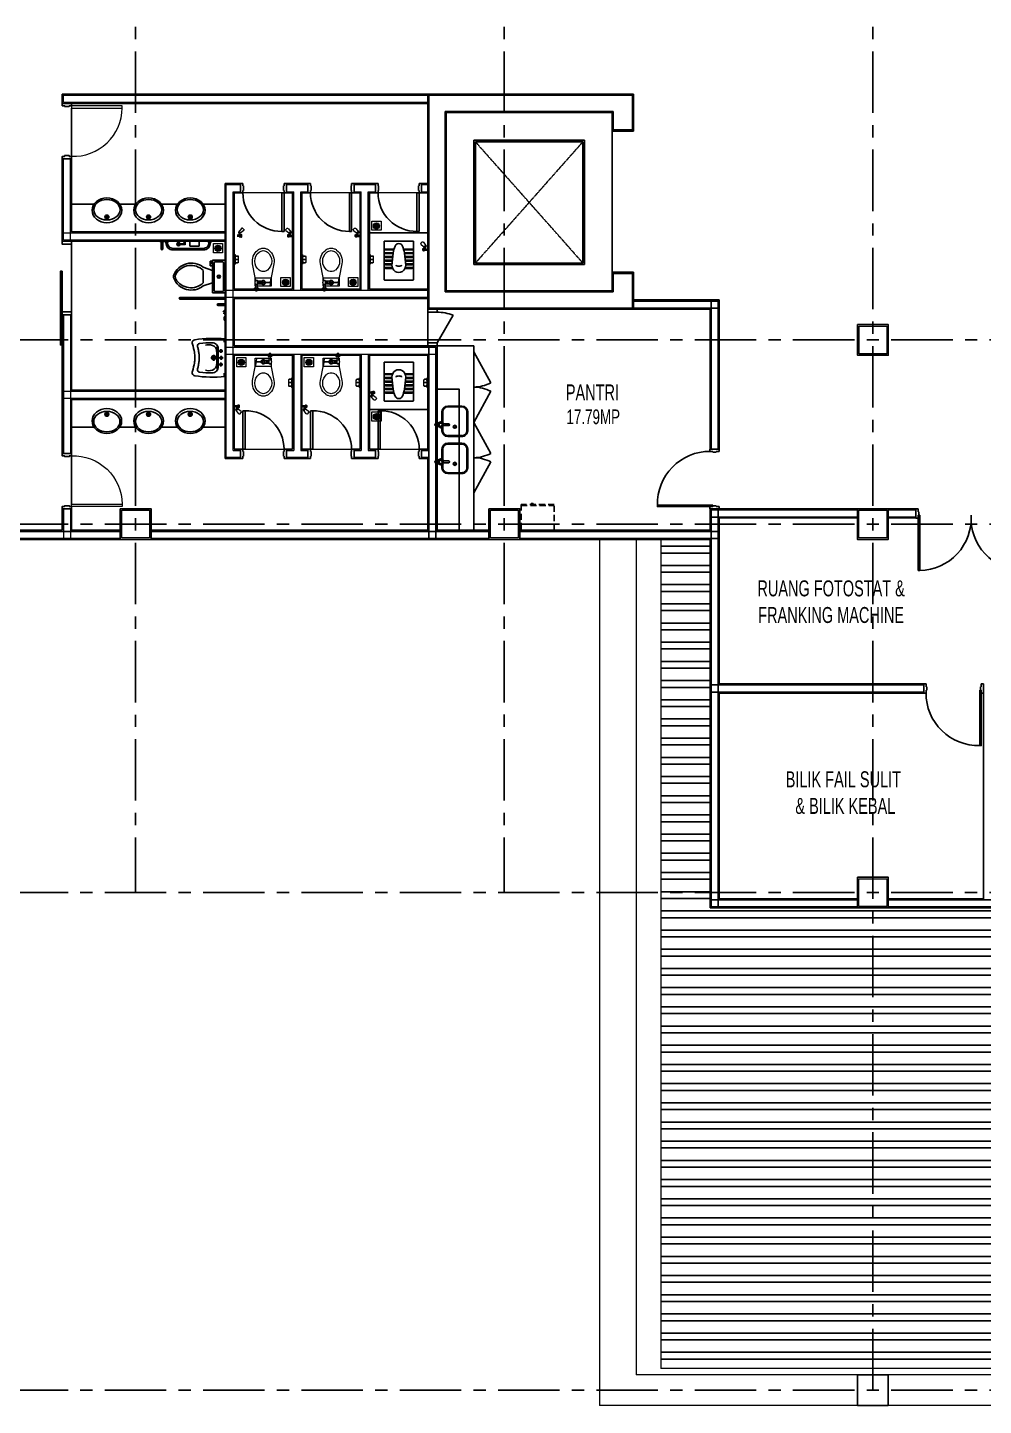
# Model space of a CAD drawing. Header units: millimetres. Extents: x 401562 to 564367, y -269451 to 12039.
# Drawn here: x 492733 to 508292, y -187115 to -164679 of the extents above; entities that cross this region are included whole.
import ezdxf

# ---------------------------------------------------------------- set-up
doc = ezdxf.new("R2010")
doc.units = ezdxf.units.MM
doc.header["$MEASUREMENT"] = 0
for name, pattern in [('CENTER', [2, 1.25, -0.25, 0.25, -0.25]), ('DASHDOT2', [0.5, 0.25, -0.125, 0, -0.125]), ('HIDDEN', [0.375, 0.25, -0.125]), ('HIDDEN2', [0.1875, 0.125, -0.0625])]:
    doc.linetypes.add(name, pattern=pattern)
for name, color, linetype in [('17-lwall', 2, 'Continuous'), ('C-door', 1, 'Continuous'), ('FITTING', 2, 'Continuous'), ('G2-text', 3, 'Continuous'), ('GRID', 9, 'Continuous'), ('Hatch-wall', 240, 'Continuous'), ('Layer4', 2, 'Continuous'), ('Lift Fitting', 9, 'Continuous'), ('LIFTWALL', 3, 'Continuous'), ('LINE', 1, 'Continuous'), ('PERABUT', 7, 'HIDDEN'), ('ROOF', 9, 'Continuous'), ('sani-fit', 7, 'Continuous'), ('SILING', 8, 'Continuous'), ('Toilet-fitting', 111, 'Continuous'), ('VPORT', 2, 'Continuous'), ('WALL', 3, 'Continuous'), ('WALLEXIST', 1, 'Continuous')]:
    doc.layers.add(name, color=color, linetype=linetype)
doc.layers.add('A-FLOR-OTLN', color=6, linetype='Continuous', lineweight=9)
doc.layers.add('SANI', color=7, linetype='Continuous', lineweight=9)
doc.layers.get('VPORT').off()
doc.styles.add('ARIAL', font='arial.ttf', dxfattribs={"width": 0.65, "height": 1.6})

# ---------------------------------------------------------------- blocks, each defined once
blk = doc.blocks.new('A$C759720D0')
at = {"layer": 'PERABUT', "color": 9, "linetype": 'Continuous'}
for p, q in [((228, 531), (472, 531)), ((228, 516), (472, 516)), ((125, 243), (125, 429)), ((140, 237), (140, 429)), ((560, 429), (560, 102)), ((575, 429), (575, 102)), ((54, 221), (15, 221)), ((17, 190), (54, 190)), ((125, 102), (125, 168)), ((140, 102), (140, 174)), ((243, 221), (189, 221)), ((189, 190), (243, 190)), ((472, 15), (228, 15)), ((472, 0), (228, 0))]:
    blk.add_line(p, q, dxfattribs=at)
at = {"layer": 'PERABUT', "color": 9, "linetype": 'Continuous', "extrusion": (0, 0, -1)}
for centre, major_axis, start_param, end_param in [((228, 429), (-93.7, 41.6), -0.412331, 1.152921), ((228, 429), (61.8, 61.8), 3.926991, 5.497787), ((472, 429), (-72.5, 72.5), 0.785398, 2.356194), ((472, 429), (-61.8, 61.8), 0.785398, 2.356194), ((40, 310), (53.5, 53.5), 1.437805, 2.227387), ((161, 310), (53.5, 53.5), 2.485002, 3.274584), ((15, 205), (10.7, 10.7), 3.926991, 5.497787), ((15, 205), (10.7, 10.7), 2.230698, 3.801495), ((-20, 205), (53.5, 53.5), 0.390607, 1.180189), ((40, 101), (-59.5, 46.7), 1.034013, 1.823595), ((100, 205), (24.7, 24.7), 2.356194490132813, 8.6393797973124), ((100, 205), (-20.6, 20.6), 3.926991, 10.210176), ((161, 101), (68.3, 32.5), 4.238087, 5.027669), ((228, 102), (-102, 7), 4.645773, 6.214994), ((228, 102), (61.8, 61.8), 2.356194, 3.926991), ((221, 205), (-53.5, 53.5), 5.102996, 5.892578), ((183, 329), (13, 108), 2.967954, 3.350417), ((183, 82), (107, 20), 4.56448, 4.946943), ((243, 205), (10.7, 10.7), -0.785398, 2.356194), ((350, 170), (19.1, 19.1), 2.356194489958796, 8.639379797138382), ((350, 170), (14.1, 14.1), 2.356194490057891, 8.639379797237478), ((472, 102), (-72.5, 72.5), 2.356194, 3.926991), ((472, 102), (-61.8, 61.8), 2.356194, 3.926991)]:
    blk.add_ellipse(centre, major_axis=major_axis, ratio=1, start_param=start_param, end_param=end_param, dxfattribs=at)
blk = doc.blocks.new('PP')
at = {"layer": 'C-door', "color": 12}
for p, q in [((245161, -8207, 168716), (245161, -8057, 168716)), ((245196, -8057, 168716), (245161, -8057, 168716)), ((245196, -8104, 168716), (245196, -8057, 168716)), ((246096, -8057, 168715), (246131, -8057, 168715)), ((246096, -8104, 168715), (246096, -8057, 168715)), ((246131, -8207, 168715), (246131, -8057, 168715)), ((245161, -8207, 168716), (245161, -8207, 168716)), ((245161, -8207, 168716), (245196, -8207, 168716)), ((245211, -8104, 168716), (245196, -8104, 168716)), ((245211, -8160, 168716), (245211, -8104, 168716)), ((246081, -8160, 168715), (246081, -8104, 168715)), ((246081, -8104, 168715), (246096, -8104, 168715)), ((246096, -8160, 168715), (246081, -8160, 168715)), ((246096, -8207, 168715), (246096, -8160, 168715)), ((246131, -8207, 168715), (246096, -8207, 168715))]:
    blk.add_line(p, q, dxfattribs=at)
at = {"layer": 'C-door', "color": 12, "elevation": 168716}
blk.add_lwpolyline([(245222, -8162), (245222, -9062), (245198, -9062), (245198, -8162)], close=True, dxfattribs=at)
at = {"layer": 'Hatch-wall', "color": 1, "ltscale": 2}
blk.add_arc((245244, -8210, 168715), 852, 268.5062, 0.2022, dxfattribs=at)
blk = doc.blocks.new('P9')
at = {"layer": 'C-door', "color": 12}
for p, q in [((532183, 332523), (533083, 332523)), ((532183, 332523), (532183, 332493)), ((533038, 332560), (533038, 332560)), ((533038, 332560), (533188, 332560)), ((533038, 332560), (533038, 332525)), ((533038, 332525), (533085, 332525)), ((533083, 332523), (533083, 332493)), ((533085, 332525), (533085, 332510)), ((533085, 332510), (533141, 332510)), ((533141, 332525), (533188, 332525)), ((533141, 332510), (533141, 332525)), ((533188, 332525), (533188, 332560)), ((532183, 332493), (533083, 332493)), ((532183, 330827), (533083, 330827)), ((532183, 330797), (532183, 330827)), ((532183, 330797), (533083, 330797)), ((533038, 330760), (533038, 330795)), ((533038, 330795), (533085, 330795)), ((533038, 330760), (533038, 330760)), ((533038, 330760), (533188, 330760)), ((533083, 330797), (533083, 330827)), ((533085, 330810), (533141, 330810)), ((533085, 330795), (533085, 330810)), ((533085, 330795), (533085, 330810)), ((533141, 330810), (533141, 330795)), ((533141, 330795), (533188, 330795)), ((533188, 330795), (533188, 330760))]:
    blk.add_line(p, q, dxfattribs=at)
at = {"layer": 'Hatch-wall', "color": 1, "ltscale": 2}
for centre, start, end in [((533034, 332510), 181.13, 273.2981), ((533034, 330810), 86.7019, 178.87)]:
    blk.add_arc(centre, 851, start, end, dxfattribs=at)
blk = doc.blocks.new('WC-P1')
at = {"layer": 'SANI', "color": 9, "linetype": 'Continuous'}
for p, q in [((-85, 130), (-306, 173)), ((-18, 130), (-85, 130)), ((-85, 130), (-75, 128)), ((-75, 130), (-75, -128)), ((-29, 122), (-75, 128)), ((-41, 119), (-41, 96)), ((-29, 119), (-41, 119)), ((-28, 96), (-41, 96)), ((-29, 96), (-29, 125)), ((21, 91), (-21, 91)), ((-21, 28), (-21, 91)), ((21, 77), (-21, 77)), ((21, 66), (-21, 66)), ((21, 52), (-21, 52)), ((60, 130), (16, 130)), ((21, 91), (21, 28)), ((28, 98), (85, 98)), ((29, 98), (29, 124)), ((29, 124), (85, 124)), ((60, -130), (60, 130)), ((85, 131), (85, 88)), ((99, 145), (106, 145)), ((99, 74), (106, 74)), ((106, 145), (106, 74)), ((106, 124), (135, 124)), ((106, 98), (135, 98)), ((135, 124), (135, 98)), ((-306, -173), (-85, -130)), ((-85, -130), (-75, -128)), ((-85, -130), (60, -130)), ((-7, -119), (-75, -128)), ((-12, -38), (-12, -34)), ((-7, -125), (-4, -44)), ((0, -44), (-6, -44)), ((1, -131), (-1, -131)), ((0, -44), (6, -44)), ((7, -125), (4, -44)), ((51, -111), (7, -117)), ((12, -38), (12, -34))]:
    blk.add_line(p, q, dxfattribs=at)
for radius in [35.5, 28.7, 25.2, 5.86]:
    blk.add_circle((0, 0), radius, dxfattribs=at)
for centre, radius, start, end in [((-414, 0), 146, 161.2287, 180.0001), ((-414, 0), 146, 180.0001, 198.7718), ((-414, 0), 146, 142.4565, 161.2287), ((-350, -49), 227, 78.9313, 142.4565), ((-412, 0), 108, 141.159, 180.0004), ((-412, 0), 108, 179.9997, 218.8406), ((-350, -50), 188, 38.8404, 141.1596), ((-288, 0), 108, 0.001, 38.8394), ((-288, 0), 108, 321.1606, 359.999), ((-1, 80), 53, 108.3616, 122.1435), ((-28, 88), 7.11, 359.998, 90.0059), ((-1, 80), 53, 71.6385, 108.3615), ((-1, 80), 53, 56.1079, 71.6384), ((28, 91), 7.11, 89.998, 180.002), ((99, 131), 14.2, 89.999, 180.001), ((99, 88), 14.2, 180.0059, 269.9941), ((-414, 0), 146, 198.7718, 217.5423), ((-350, 49), 227, 217.5433, 281.069), ((-350, 50), 188, 218.8405, 321.1595), ((-6, -38), 5.69, 179.9877, 270.0123), ((-1, -125), 5.69, 179.9951, 269.9951), ((1, -125), 5.69, 270.0147, 359.9902), ((6, -38), 5.69, 269.9926, 359.9975), ((50, -101), 10, 277.5968, 0.0014)]:
    blk.add_arc(centre, radius, start, end, dxfattribs=at)
blk = doc.blocks.new('wc2')
at = {"layer": 'Toilet-fitting'}
for p, q in [((0, 231), (0, -231)), ((625, 241), (10, 241)), ((635, 231), (635, -231)), ((190, 104), (190, 218)), ((205, 111), (205, 218)), ((250, 115), (250, 218)), ((265, 113), (265, 218)), ((310, 110), (310, 218)), ((325, 108), (325, 218)), ((370, 103), (370, 218)), ((385, 101), (385, 218)), ((430, 96), (430, 218)), ((445, 93), (445, 218)), ((490, 85), (490, 218)), ((505, 79), (505, 218)), ((190, -104), (190, -218)), ((205, -111), (205, -218)), ((250, -115), (250, -218)), ((265, -113), (265, -218)), ((310, -110), (310, -218)), ((325, -108), (325, -218)), ((370, -103), (370, -218)), ((385, -101), (385, -218)), ((430, -96), (430, -218)), ((445, -93), (445, -218)), ((490, -85), (490, -218)), ((505, -79), (505, -218)), ((625, -241), (10, -241))]:
    blk.add_line(p, q, dxfattribs=at)
for centre, radius, start, end in [((10, 231), 10, 90, 180), ((198, 218), 7.5, 0, 180), ((258, 218), 7.5, 0, 180), ((318, 218), 7.5, 0, 180), ((378, 218), 7.5, 0, 180), ((438, 218), 7.5, 0, 180), ((498, 218), 7.5, 0, 180), ((625, 231), 10, 0, 90), ((237, 0), 112, 86.0816, 273.9184), ((187, 104), 3, 295.7715, 0), ((208, 111), 3, 180, 284.6062), ((376, 0), 150, 167.1604, 192.8396), ((244, 30), 15, 90, 167.1604), ((67, -2482), 2600, 81.7412, 86.0816), ((328, 108), 3, 180, 264.2449), ((367, 103), 3, 263.3814, 0), ((388, 101), 3, 180, 262.9158), ((427, 96), 3, 262.0499, 0), ((369, -404), 500, 68.2251, 81.7412), ((448, 93), 3, 180, 260.9214), ((508, 79), 3, 180, 253.9144), ((530, 0), 65, 291.7749, 68.2251), ((187, -104), 3, 0, 64.2285), ((198, -218), 7.5, 180, 0), ((208, -111), 3, 75.3938, 180), ((244, -30), 15, 192.8396, 270), ((67, 2482), 2600, 273.9184, 278.2588), ((247, -115), 3, 0, 93.9657), ((258, -218), 7.5, 180, 0), ((268, -113), 3, 94.4292, 180), ((307, -110), 3, 0, 95.2907), ((318, -218), 7.5, 180, 0), ((328, -108), 3, 95.7551, 180), ((367, -103), 3, 0, 96.6186), ((378, -218), 7.5, 180, 0), ((388, -101), 3, 97.0842, 180), ((427, -96), 3, 0, 97.9501), ((438, -218), 7.5, 180, 0), ((369, 404), 500, 278.2588, 291.7749), ((448, -93), 3, 99.0786, 180), ((487, -85), 3, 0, 103.6107), ((498, -218), 7.5, 180, 0), ((508, -79), 3, 106.0856, 180), ((10, -231), 10, 180, 270), ((625, -231), 10, 270, 0)]:
    blk.add_arc(centre, radius, start, end, dxfattribs=at)
blk = doc.blocks.new('+9.00m$0$X_t_box_+17-5(26-3-07)$0$JAMB')
blk.add_lwpolyline([(0, 150), (38, 150), (38, 112), (50, 112), (50, 38), (38, 38), (38, 0), (0, 0)], close=True)
blk = doc.blocks.new('A$C350F3D67')
at = {"layer": 'C-door', "linetype": 'Continuous', "lineweight": 0}
for p, q in [((611, 900), (761, 900)), ((611, 0), (761, 0))]:
    blk.add_line(p, q, dxfattribs=at)
blk.add_lwpolyline([(761, 862), (761, 824), (1585, 824), (1585, 862)], close=True, dxfattribs=at)
blk.add_arc((792, 830), 792, 267.7288, 359.5823, dxfattribs=at)
at = {"layer": 'C-door', "linetype": 'Continuous', "lineweight": 0, "rotation": 270}
blk.add_blockref('+9.00m$0$X_t_box_+17-5(26-3-07)$0$JAMB', (611, 900), dxfattribs=at)
at = {"layer": 'C-door', "linetype": 'Continuous', "lineweight": 0, "xscale": -1, "rotation": 270}
blk.add_blockref('+9.00m$0$X_t_box_+17-5(26-3-07)$0$JAMB', (611, 0), dxfattribs=at)
blk = doc.blocks.new('A$C28FE47DC')
at = {"layer": 'C-door'}
for p, q in [((0, 779), (0, 629)), ((40, 779), (0, 779)), ((40, 779), (40, 743)), ((50, 743), (40, 743)), ((50, 743), (50, 665)), ((700, 743), (700, 665)), ((700, 743), (710, 743)), ((750, 779), (710, 779)), ((710, 779), (710, 743)), ((750, 779), (750, 629)), ((40, 629), (0, 629)), ((50, 665), (40, 665)), ((40, 665), (40, 629)), ((673, 629), (673, 0)), ((710, 629), (673, 629)), ((700, 665), (710, 665)), ((710, 665), (710, 629)), ((750, 629), (710, 629)), ((710, 629), (710, 0)), ((710, 0), (673, 0))]:
    blk.add_line(p, q, dxfattribs=at)
blk.add_arc((668, 628), 628, 179.9129, 270.475, dxfattribs=at)
blk = doc.blocks.new('A$C58F160E1')
at = {"layer": 'SANI', "color": 9}
for p, q in [((33, 34), (0, 34)), ((33, 16), (0, 16)), ((72, 146), (25, 83)), ((26, 74), (32, 68)), ((38, 62), (32, 68)), ((33, 9), (33, 67)), ((33, 41), (55, 41)), ((33, 9), (55, 9)), ((110, 109), (46, 61)), ((48, 9), (48, 62)), ((55, 13), (55, 38)), ((57, 43), (62, 48)), ((62, 2), (57, 7)), ((67, 0), (67, 50)), ((73, 48), (78, 43)), ((78, 7), (73, 2)), ((85, 151), (76, 149)), ((80, 13), (80, 38)), ((91, 150), (113, 128)), ((115, 122), (112, 112))]:
    blk.add_line(p, q, dxfattribs=at)
blk.add_circle((41, 76), 10.7, dxfattribs=at)
for centre, radius, start, end in [((30, 79), 6.25, 143.3538, 225.2121), ((43, 66), 6.25, 225, 306.8583), ((62, 38), 7.5, 135, 180), ((62, 13), 7.5, 180, 225), ((67, 43), 7.5, 45, 135), ((67, 8), 7.5, 225, 315), ((77, 143), 6.25, 104.94, 143.3538), ((72, 38), 7.5, 0, 45), ((72, 13), 7.5, 315, 0), ((87, 145), 6.25, 45.2121, 104.94), ((106, 114), 6.25, 306.8494, 345.2632), ((106, 114), 6.25, 306.8583, 345.2632), ((109, 123), 6.25, 345.2632, 45.2121)]:
    blk.add_arc(centre, radius, start, end, dxfattribs=at)
blk = doc.blocks.new('A$C7F091A4F')
at = {"layer": 'SANI', "color": 9}
for p, q in [((583, 364), (583, 267)), ((630, 317), (583, 319)), ((630, 313), (583, 312)), ((624, 378), (592, 374)), ((626, 369), (592, 364)), ((626, 262), (592, 266)), ((624, 253), (592, 257)), ((624, 378), (634, 386)), ((624, 253), (634, 245)), ((646, 396), (634, 394)), ((634, 394), (634, 237)), ((646, 234), (634, 237)), ((646, 396), (646, 234))]:
    blk.add_line(p, q, dxfattribs=at)
for centre, radius, start, end in [((593, 364), 10, 97.1211, 180), ((593, 355), 10, 97.1211, 180), ((593, 276), 10, 180, 262.8789), ((593, 267), 10, 180, 262.8789), ((315, 315), 315, 359.9893, 11.429), ((315, 315), 315, 348.571, 0.0107)]:
    blk.add_arc(centre, radius, start, end, dxfattribs=at)
blk = doc.blocks.new('A$C45FD4DE2')
at = {"layer": 'SANI', "color": 8, "linetype": 'Continuous'}
for p, q in [((124, 69), (24, 69)), ((121, 89), (27, 89)), ((118, 49), (30, 49)), ((108, 109), (40, 109)), ((99, 29), (50, 29))]:
    blk.add_line(p, q, dxfattribs=at)
blk.add_lwpolyline([(0, 150), (150, 150), (150, 0), (0, 0)], close=True, dxfattribs=at)
blk.add_circle((74, 72), 50, dxfattribs=at)
blk = doc.blocks.new('A$C6D00538E')
at = {"layer": 'sani-fit', "color": 1}
for p, q in [((654, 500), (502, 551)), ((502, 297), (502, 500)), ((616, 576), (616, 652)), ((616, 652), (641, 652)), ((654, 576), (616, 576)), ((641, 652), (641, 602)), ((641, 602), (654, 602)), ((654, 297), (502, 246)), ((705, 157), (806, 157))]:
    blk.add_line(p, q, dxfattribs=at)
blk.add_lwpolyline([(654, 132), (857, 132), (857, 665), (654, 665)], close=True, dxfattribs=at)
for points in [[(679, 614), (679, 183)], [(806, 640), (705, 640)], [(832, 183), (832, 614)]]:
    blk.add_lwpolyline(points, dxfattribs=at)
for radius in [25.4, 17.8]:
    blk.add_circle((756, 398), radius, dxfattribs=at)
for centre, radius, start, end in [((309, 309), 309, 51.4691, 157.9714), ((303, 292), 288, 46.3677, 148.9468), ((702, 618), 22.5, 81.8699, 188.1301), ((810, 618), 22.5, 351.8699, 98.1301), ((121, 398), 102, 164.8605, 195.1395), ((309, 488), 309, 202.0284, 308.5307), ((149, 398), 102, 155.7318, 204.2682), ((303, 505), 288, 211.053, 313.6321), ((702, 179), 22.5, 171.8699, 278.1301), ((810, 179), 22.5, 261.8699, 8.1301)]:
    blk.add_arc(centre, radius, start, end, dxfattribs=at)
blk = doc.blocks.new('A$C205F466D')
at = {"layer": 'sani-fit', "color": 1}
for p, q in [((76, 143), (0, 143)), ((0, 140), (0, 143)), ((76, 140), (0, 140)), ((13, 127), (13, 140)), ((64, 127), (13, 127)), ((25, 13), (25, 127)), ((51, 13), (51, 127)), ((64, 127), (64, 140)), ((76, 143), (76, 140)), ((76, 140), (76, 143)), ((76, 143), (152, 143)), ((76, 140), (152, 140)), ((89, 127), (89, 140)), ((89, 127), (140, 127)), ((102, 115), (102, 127)), ((127, 114), (127, 127)), ((140, 127), (140, 140)), ((152, 140), (152, 143)), ((216, 25), (713, 25)), ((216, 0), (713, 0)), ((284, 137), (284, 143)), ((284, 137), (328, 137)), ((290, 92), (322, 92)), ((292, 132), (292, 137)), ((292, 132), (320, 132)), ((297, 132), (297, 119)), ((306, 108), (306, 76)), ((315, 132), (315, 119)), ((320, 132), (320, 137)), ((328, 137), (328, 143)), ((397, 98), (334, 98)), ((397, 86), (334, 86)), ((384, 137), (384, 143)), ((384, 137), (428, 137)), ((392, 132), (392, 137)), ((392, 132), (420, 132)), ((397, 132), (397, 86)), ((400, 87), (400, 86)), ((412, 87), (412, 86)), ((415, 132), (415, 86)), ((420, 132), (420, 137)), ((428, 137), (428, 143)), ((776, 140), (776, 143)), ((776, 143), (852, 143)), ((776, 140), (852, 140)), ((789, 127), (789, 140)), ((789, 127), (840, 127)), ((802, 114), (802, 127)), ((824, 112), (824, 127)), ((840, 127), (840, 140)), ((852, 140), (852, 143))]:
    blk.add_line(p, q, dxfattribs=at)
blk.add_lwpolyline([(491, 62), (641, 62), (641, 143), (491, 143)], close=True, dxfattribs=at)
for centre, radius in [((306, 92), 28.6), ((306, 92), 16.3), ((406, 92), 8), ((406, 92), 6)]:
    blk.add_circle(centre, radius, dxfattribs=at)
for centre, radius, start, end in [((38, 13), 12.7, 180, 0), ((216, 114), 114, 179.819, 270), ((216, 114), 88.9, 179.7672, 270), ((398, 86), 1.55, 180, 0), ((413, 86), 1.55, 180, 0), ((713, 114), 88.9, 270, 0.2328), ((713, 112), 112, 270, 0.1851)]:
    blk.add_arc(centre, radius, start, end, dxfattribs=at)
blk = doc.blocks.new('A$C7E1059CE')
at = {"layer": 'FITTING', "color": 1, "ltscale": 20}
for p, q in [((2330, 4285), (2330, 4247)), ((2345, 3995), (2345, 4298)), ((2160, 3947), (2160, 4044)), ((2235, 4141), (2235, 3995)), ((2247, 4105), (2309, 4105)), ((2278, 4074), (2278, 4136)), ((2115, 3995), (2205, 3995)), ((2235, 3850), (2235, 3995)), ((2247, 3885), (2309, 3885)), ((2251, 3995), (2314, 3995)), ((2278, 3854), (2278, 3916)), ((2283, 3964), (2283, 4026)), ((2345, 3997), (2345, 3693)), ((2330, 3709), (2330, 3746))]:
    blk.add_line(p, q, dxfattribs=at)
for centre, radius in [((2278, 4105), 18), ((2160, 3995), 35), ((2160, 3995), 22.5), ((2278, 3885), 18), ((2283, 3995), 18)]:
    blk.add_circle(centre, radius, dxfattribs=at)
for centre, radius, start, end in [((1862, 4239), 51.8, 99.9677, 188.203), ((2155, 2155), 2155, 85.0876, 98.0719), ((2340, 4298), 5, 0, 85.0876), ((1935, 4189), 40, 96.1765, 194.0617), ((2155, 2155), 2086, 90.5983, 96.1765), ((2135, 4141), 99.9, 0, 90.5983), ((2135, 3850), 99.9, 269.4017, 0), ((1862, 3752), 51.8, 171.797, 260.0323), ((2155, 5835), 2155, 261.9281, 274.9124), ((1935, 3801), 40, 165.9383, 263.8235), ((2155, 5835), 2086, 263.8235, 269.4017), ((2340, 3693), 5, 274.9124, 0)]:
    blk.add_arc(centre, radius, start, end, dxfattribs=at)
blk.add_ellipse((2224, 3995), major_axis=(0, 8.85), ratio=0.4197, dxfattribs=at)
for points, knots in [([(2330, 4284), (2330, 4286), (2329, 4291), (2327, 4296), (2326, 4300), (2326, 4302)], [2.228254, 2.228254, 2.228254, 2.228254, 8.267732, 16.045246, 20.019968, 20.019968, 20.019968, 20.019968]), ([(1810, 4231), (1849, 4091), (1852, 4048), (1853, 4002), (1853, 3995)], [12.036918, 12.036918, 12.036918, 12.036918, 130.454902, 150.342506, 150.342506, 150.342506, 150.342506]), ([(1897, 4179), (1897, 4178), (1897, 4177), (1903, 4155), (1907, 4137), (1912, 4112), (1914, 4103), (1916, 4087), (1917, 4080), (1919, 4066), (1920, 4059), (1921, 4047), (1921, 4041), (1922, 4032), (1922, 4028), (1922, 4022), (1922, 4021), (1922, 4019), (1922, 4018), (1922, 4016), (1923, 4014), (1923, 4009), (1923, 4006), (1923, 4000), (1923, 3997), (1923, 3995)], [34.257294, 34.257294, 34.257294, 34.257294, 35.402149, 35.402149, 58.76738, 58.76738, 72.415229, 72.415229, 86.063078, 86.063078, 99.710927, 99.710927, 113.358776, 113.358776, 123.995806, 123.995806, 128.258729, 128.258729, 130.477998, 130.477998, 135.032453, 135.032453, 144.141362, 144.141362, 150.342506, 150.342506, 150.342506, 150.342506]), ([(2220, 4186), (2217, 4166), (2208, 4103), (2208, 4039), (2208, 3995)], [0, 0, 0, 0, 60.344883, 191.300673, 191.300673, 191.300673, 191.300673]), ([(1810, 3759), (1849, 3900), (1852, 3943), (1853, 3989), (1853, 3995)], [12.036918, 12.036918, 12.036918, 12.036918, 130.454902, 150.342506, 150.342506, 150.342506, 150.342506]), ([(1897, 3811), (1897, 3812), (1897, 3813), (1903, 3836), (1907, 3854), (1912, 3879), (1914, 3888), (1916, 3904), (1917, 3911), (1919, 3925), (1920, 3932), (1921, 3944), (1921, 3949), (1922, 3959), (1922, 3963), (1922, 3968), (1922, 3970), (1922, 3972), (1922, 3973), (1922, 3975), (1923, 3977), (1923, 3982), (1923, 3985), (1923, 3991), (1923, 3993), (1923, 3996)], [34.257294, 34.257294, 34.257294, 34.257294, 35.402149, 35.402149, 58.76738, 58.76738, 72.415229, 72.415229, 86.063078, 86.063078, 99.710927, 99.710927, 113.358776, 113.358776, 123.995806, 123.995806, 128.258729, 128.258729, 130.477998, 130.477998, 135.032453, 135.032453, 144.141362, 144.141362, 150.342506, 150.342506, 150.342506, 150.342506]), ([(2220, 3805), (2217, 3825), (2208, 3888), (2208, 3952), (2208, 3995)], [0, 0, 0, 0, 60.344883, 191.300673, 191.300673, 191.300673, 191.300673])]:
    blk.add_open_spline(points, degree=3, knots=knots, dxfattribs=at)
for points in [[(2210, 4091), (2190, 4160), (2074, 4207), (2024, 4199)], [(2210, 3900), (2190, 3830), (2074, 3784), (2024, 3792)], [(2330, 3709), (2329, 3700), (2327, 3693), (2326, 3689)]]:
    blk.add_spline(points, degree=3, dxfattribs=at)
blk = doc.blocks.new('A$C4A145860')
at = {"layer": 'sani-fit', "color": 9}
for p, q in [((204, 93), (278, 93)), ((241, 130), (241, 56))]:
    blk.add_line(p, q, dxfattribs=at)
for radius in [32, 24.5]:
    blk.add_circle((241, 93), radius, dxfattribs=at)
at = {"layer": 'sani-fit', "color": 1}
blk.add_ellipse((241, 202), major_axis=(-241, 0), ratio=0.837623, dxfattribs=at)
at = {"layer": 'sani-fit', "color": 9}
blk.add_ellipse((241, 212), major_axis=(-214, 0), ratio=0.778805, dxfattribs=at)
blk = doc.blocks.new('A$C208C13F9')
at = {"layer": 'FITTING', "color": 4}
for p, q in [((750, 725), (750, 2750)), ((750, 2750), (2550, 2750)), ((775, 750), (775, 2725)), ((775, 2725), (2525, 2725)), ((2525, 750), (2525, 2725)), ((2550, 2750), (2550, 725)), ((2550, 725), (750, 725)), ((2525, 750), (775, 750))]:
    blk.add_line(p, q, dxfattribs=at)
at = {"layer": 'Lift Fitting', "linetype": 'DASHDOT2'}
for p, q in [((775, 2725), (2525, 750)), ((2525, 2725), (775, 750))]:
    blk.add_line(p, q, dxfattribs=at)
at = {"layer": 'LIFTWALL'}
for p, q in [((18, 3482), (3332, 3482)), ((18, 3482), (18, 18)), ((3332, 3482), (3332, 2918)), ((282, 3218), (3018, 3218)), ((282, 3218), (282, 282)), ((3018, 3218), (3018, 2918)), ((3332, 2918), (3018, 2918)), ((3018, 582), (3018, 282)), ((3332, 582), (3018, 582)), ((3332, 582), (3332, 18)), ((3018, 282), (282, 282)), ((18, 18), (3332, 18))]:
    blk.add_line(p, q, dxfattribs=at)
at = {"layer": 'LINE', "color": 9, "linetype": 'Continuous', "ltscale": 2000}
for p, q in [((0, 3500), (3350, 3500)), ((0, 3500), (0, 0)), ((3350, 3500), (3350, 2900)), ((300, 3200), (3000, 3200)), ((300, 3200), (300, 300)), ((3000, 3200), (3000, 2900)), ((3350, 2900), (3000, 2900)), ((3000, 600), (3000, 300)), ((3350, 600), (3000, 600)), ((3350, 600), (3350, 0)), ((3000, 300), (300, 300)), ((0, 0), (3350, 0))]:
    blk.add_line(p, q, dxfattribs=at)

msp = doc.modelspace()

# ---------------------------------------------------------------- hatches: boundary and pattern name
at = {"layer": 'ROOF', "linetype": 'Continuous'}
h = msp.add_hatch(dxfattribs=at)
h.set_pattern_fill('STEEL', color=252, scale=2500, angle=135, style=0)
h.set_pattern_definition([(180, (0, 0), (-6e-14, -312.5), []), (180, (-110.5, -110.5), (-6e-14, -312.5), [])])
h.paths.add_polyline_path([(503041.3, -173015), (503041.1, -186514.9), (522141.8, -186514.8), (522141.8, -179015), (503841.2, -179014.9), (503841.2, -173015)])

# ---------------------------------------------------------------- linework, layer by layer
at = {"color": 4}
for p, q in [((499247.6, -168020.5), (498297.6, -168020.5)), ((499247.6, -170896.4), (498297.6, -170896.4))]:
    msp.add_line(p, q, dxfattribs=at)
at = {"layer": '17-lwall', "color": 4, "ltscale": 26}
for p, q in [((493448.2, -167554.3), (493815.8, -167554.3)), ((494231.5, -167554.3), (494494.6, -167554.3)), ((494910.4, -167554.3), (495173.5, -167554.3)), ((495589.2, -167554.3), (495947.6, -167554.3)), ((493448.2, -171186.6), (493815.8, -171186.6)), ((494231.5, -171186.6), (494494.6, -171186.6)), ((494910.4, -171186.6), (495173.5, -171186.6)), ((495589.2, -171186.6), (495947.6, -171186.6))]:
    msp.add_line(p, q, dxfattribs=at)
at = {"layer": 'A-FLOR-OTLN', "color": 9, "linetype": 'Continuous', "ltscale": 12}
for p, q in [((496870.6, -167370.5), (496237.6, -167370.5)), ((497970.6, -167370.5), (497337.6, -167370.5)), ((499070.6, -167370.5), (498437.6, -167370.5)), ((496274.6, -171546.4), (496907.6, -171546.4)), ((497374.6, -171546.4), (498007.6, -171546.4)), ((498474.6, -171546.4), (499107.6, -171546.4))]:
    msp.add_line(p, q, dxfattribs=at)
at = {"layer": 'A-FLOR-OTLN', "color": 4, "linetype": 'Continuous', "ltscale": 12}
for p, q in [((502041.3, -173015), (502041.1, -187114.9)), ((502641.3, -173015), (502641.1, -186614.9)), ((503041.3, -173015), (503041.1, -186514.9)), ((522141.8, -186614.9), (502641.1, -186614.9)), ((522141.8, -186514.9), (503041.1, -186514.9)), ((522641.8, -187114.9), (502041.1, -187114.9))]:
    msp.add_line(p, q, dxfattribs=at)
at = {"layer": 'A-FLOR-OTLN', "color": 6, "linetype": 'Continuous', "ltscale": 12}
for points in [[(506267.1, -169539.9), (506718.2, -169539.9), (506718.2, -169989.9), (506267.1, -169989.9)], [(494267, -172540), (494718.1, -172540), (494718.1, -172990), (494267, -172990)], [(500267, -172540), (500718.1, -172540), (500718.1, -172990), (500267, -172990)], [(506266.3, -172539.9), (506717.4, -172539.9), (506717.4, -172989.9), (506266.3, -172989.9)], [(506266.2, -178539.9), (506717.2, -178539.9), (506717.2, -178989.9), (506266.2, -178989.9)]]:
    msp.add_lwpolyline(points, close=True, dxfattribs=at)
at = {"layer": 'GRID', "linetype": 'CENTER', "ltscale": 800}
for p, q in [((494492, -150667.4), (494491.7, -178764.9)), ((500492, -150667.3), (500491.7, -178764.9)), ((506492, -150667.3), (506491.6, -186939.9)), ((520591.9, -169764.9), (451392.5, -169764.9)), ((520591.9, -172764.9), (451392.5, -172764.9)), ((520591.7, -178764.9), (451392.5, -178764.9)), ((520591.6, -186864.9), (451392.5, -186864.9))]:
    msp.add_line(p, q, dxfattribs=at)
at = {"layer": 'Hatch-wall', "color": 1, "ltscale": 2}
for p, q in [((499247.7, -169264.4), (499397.7, -169264.4)), ((499247.7, -169314.4), (499247.7, -169264.4)), ((499397.7, -169314.4), (499247.7, -169314.4)), ((499397.7, -169264.4), (499397.7, -169314.4)), ((499397.7, -169814.4), (499659.2, -169361.5)), ((499247.7, -169864.4), (499247.7, -169814.4)), ((499247.7, -169814.4), (499397.7, -169814.4)), ((499397.7, -169814.4), (499397.7, -169864.4)), ((499397.7, -169864.4), (499247.7, -169864.4))]:
    msp.add_line(p, q, dxfattribs=at)
msp.add_arc((499397.7, -170064.4), 750, 69.59339, 90, dxfattribs=at)
at = {"layer": 'Layer4', "color": 7}
for p, q in [((496197.6, -171546.4), (496197.6, -171696.4)), ((496947.6, -171546.4), (496947.6, -171696.4)), ((497297.6, -171546.4), (497297.6, -171696.4)), ((498047.6, -171546.4), (498047.6, -171696.4)), ((498397.6, -171546.4), (498397.6, -171696.4)), ((499147.6, -171546.4), (499147.6, -171696.4))]:
    msp.add_line(p, q, dxfattribs=at)
at = {"layer": 'LINE', "color": 9, "linetype": 'Continuous', "ltscale": 2000}
for p, q in [((493298.2, -165914.4), (493298.2, -165764.4)), ((493298.2, -165764.4), (499247.6, -165764.4)), ((493298.2, -165914.4), (499247.6, -165914.4)), ((502247.6, -166364.4), (502247.6, -168664.4)), ((493298.2, -168156.5), (493298.2, -166814.4)), ((493448.2, -168006.5), (493448.2, -166814.4)), ((496197.6, -167220.5), (495947.6, -167220.5)), ((495947.6, -171696.4), (495947.6, -167220.5)), ((497297.6, -167220.5), (496947.6, -167220.5)), ((498397.6, -167220.5), (498047.6, -167220.5)), ((499247.6, -167220.5), (499147.6, -167220.5)), ((496097.6, -167370.5), (496197.6, -167370.5)), ((496097.6, -168938.4), (496097.6, -167370.5)), ((496947.6, -167370.5), (497047.6, -167370.5)), ((497047.6, -168938.4), (497047.6, -167370.5)), ((497197.6, -167370.5), (497297.6, -167370.5)), ((497197.6, -168938.4), (497197.6, -167370.5)), ((498047.6, -167370.5), (498147.6, -167370.5)), ((498147.6, -168938.4), (498147.6, -167370.5)), ((498297.6, -167370.5), (498397.6, -167370.5)), ((498297.6, -168938.4), (498297.6, -167370.5)), ((499147.6, -167370.5), (499247.6, -167370.5)), ((493448.2, -168006.5), (495947.6, -168006.5)), ((493298.2, -168156.5), (495947.6, -168156.5)), ((496097.6, -168938.4), (497047.6, -168938.4)), ((497197.6, -168938.4), (498147.6, -168938.4)), ((498297.6, -168938.4), (499247.6, -168938.4)), ((496097.6, -169088.4), (499247.6, -169088.4)), ((496097.6, -169864.4), (496097.6, -169088.4)), ((499247.7, -169814.4), (499247.7, -169088.4)), ((502597.6, -169114.4), (503991.3, -169114.4)), ((493298.2, -169358.7), (493298.2, -171615)), ((493448.2, -169356.5), (493448.2, -170584.4)), ((502597.6, -169264.4), (503841.2, -169264.4)), ((496097.6, -169864.4), (499397.7, -169864.4)), ((496097.6, -170014.4), (497047.6, -170014.4)), ((496097.6, -171546.4), (496097.6, -170014.4)), ((497047.6, -170014.4), (497047.6, -171546.4)), ((497197.6, -170014.4), (498147.6, -170014.4)), ((497197.6, -170014.4), (497197.6, -171546.4)), ((498147.6, -170014.4), (498147.6, -171546.4)), ((498297.6, -170014.4), (499247.6, -170014.4)), ((498297.6, -170014.4), (498297.6, -171546.4)), ((493448.2, -170584.4), (495947.6, -170584.4)), ((493448.2, -170734.4), (493448.2, -171615)), ((493448.2, -170734.4), (495947.6, -170734.4)), ((496097.6, -171546.4), (496197.6, -171546.4)), ((496947.6, -171546.4), (497047.6, -171546.4)), ((497197.6, -171546.4), (497297.6, -171546.4)), ((498047.6, -171546.4), (498147.6, -171546.4)), ((498297.6, -171546.4), (498397.6, -171546.4)), ((499147.6, -171546.4), (499247.6, -171546.4)), ((496197.6, -171696.4), (495947.6, -171696.4)), ((497297.6, -171696.4), (496947.6, -171696.4)), ((498397.6, -171696.4), (498047.6, -171696.4)), ((499247.6, -171696.4), (499147.6, -171696.4)), ((493298.2, -172515), (493298.2, -172865)), ((493448.2, -172515), (493448.2, -172865)), ((488743.1, -172865), (493298.2, -172865)), ((493448.2, -172865), (494241.2, -172865)), ((494742.3, -172865), (499247.6, -172865)), ((499397.6, -172865), (500241.3, -172865)), ((500743.1, -172865), (503841.2, -172865)), ((488743.1, -173015), (494241.2, -173015)), ((494742.3, -173015), (500241.3, -173015)), ((500743.1, -173015), (503841.2, -173015)), ((508291.8, -178864.9), (508291.8, -175364.9)), ((503841.2, -179014.9), (506241.2, -179014.9)), ((503991.1, -178864.9), (506241.2, -178864.9)), ((506742.2, -178864.9), (508291.8, -178864.9)), ((506742.2, -179014.9), (512241.2, -179014.9))]:
    msp.add_line(p, q, dxfattribs=at)
at = {"layer": 'LINE', "color": 9, "linetype": 'Continuous', "ltscale": 12}
for p, q in [((493448.2, -165990.4), (493448.2, -166776.4)), ((493448.2, -169306.5), (493448.2, -168206.5)), ((493448.2, -171653), (493448.2, -172439))]:
    msp.add_line(p, q, dxfattribs=at)
at = {"layer": 'LINE', "color": 9, "linetype": 'Continuous', "ltscale": 2000}
for points in [[(506242.1, -169514.9), (506743.2, -169514.9), (506743.2, -170014.9), (506242.1, -170014.9)], [(494242, -172515), (494743.1, -172515), (494743.1, -173015), (494242, -173015)], [(500242, -172515), (500743.1, -172515), (500743.1, -173015), (500242, -173015)], [(506241.3, -172514.9), (506742.4, -172514.9), (506742.4, -173014.9), (506241.3, -173014.9)], [(506241.2, -178514.9), (506742.2, -178514.9), (506742.2, -179014.9), (506241.2, -179014.9)], [(506241.4, -186614.9), (506742.4, -186614.9), (506742.4, -187114.9), (506241.4, -187114.9)]]:
    msp.add_lwpolyline(points, close=True, dxfattribs=at)
at = {"layer": 'PERABUT', "color": 40, "linetype": 'ByBlock', "ltscale": 800}
for p, q in [((499397.7, -169864.4), (499997.6, -169864.4)), ((499997.6, -169864.4), (499997.6, -172865)), ((499997.6, -169958), (500271.6, -170463.5)), ((499997.6, -171108), (500271.6, -170602.5)), ((499997.6, -171108), (500271.6, -171613.5)), ((499997.6, -172258), (500271.6, -171752.5))]:
    msp.add_line(p, q, dxfattribs=at)
at = {"layer": 'PERABUT', "color": 40, "linetype": 'HIDDEN2', "ltscale": 800}
for p, q in [((500766.7, -172460), (501306.7, -172460)), ((500931.7, -172430), (500961.7, -172430)), ((500931.7, -172445), (500931.7, -172430)), ((500946.7, -172460), (500946.7, -172430)), ((500961.7, -172430), (500961.7, -172445))]:
    msp.add_line(p, q, dxfattribs=at)
at = {"layer": 'PERABUT', "color": 40, "linetype": 'ByBlock', "ltscale": 800}
msp.add_lwpolyline([(499397.6, -170565), (499397.6, -172865), (499757.6, -172865), (499757.6, -170565), (499397.6, -170565)], dxfattribs=at)
at = {"layer": 'PERABUT', "color": 40, "linetype": 'HIDDEN2', "ltscale": 800}
msp.add_lwpolyline([(500766.7, -172445), (500766.7, -172865), (501306.7, -172865), (501306.7, -172445)], close=True, dxfattribs=at)
at = {"layer": 'PERABUT', "color": 40, "linetype": 'ByBlock', "ltscale": 800}
for centre, start, end in [((499997.6, -169958), 270, 298.45733), ((499997.6, -171108), 61.54267, 90), ((499997.6, -171108), 270, 298.45733), ((499997.6, -172258), 61.54267, 90)]:
    msp.add_arc(centre, 575, start, end, dxfattribs=at)
at = {"layer": 'sani-fit', "color": 1}
for p, q in [((495215.1, -169076.5), (495944.4, -169076.5)), ((495215.1, -169101.9), (495944.4, -169101.9)), ((495833.3, -169177.7), (495947.6, -169177.7)), ((495833.3, -169203.1), (495947.6, -169203.1)), ((495914.3, -169299.3), (495944.4, -169299.3)), ((495914.3, -169302.7), (495914.3, -169299.3)), ((495914.3, -169331.5), (495914.3, -169328.1)), ((495914.3, -169331.5), (495944.4, -169331.5)), ((495944.4, -169277.3), (495947.6, -169277.3)), ((495944.4, -169353.5), (495944.4, -169277.3)), ((495947.6, -169353.5), (495944.4, -169353.5)), ((495944.4, -169454.7), (495944.4, -169378.5)), ((495944.4, -169378.5), (495947.6, -169378.5)), ((495947.6, -169353.5), (495947.6, -169277.3)), ((495947.6, -169454.7), (495947.6, -169378.5)), ((495931.7, -169442), (495931.7, -169391.2)), ((495931.7, -169391.2), (495944.4, -169391.2)), ((495931.7, -169442), (495944.4, -169442)), ((495947.6, -169454.7), (495944.4, -169454.7))]:
    msp.add_line(p, q, dxfattribs=at)
for centre in [(495215.1, -169089.2), (495833.3, -169190.4)]:
    msp.add_arc(centre, 12.7, 90, 270, dxfattribs=at)
at = {"layer": 'SILING', "color": 9}
for p, q in [((503991.2, -171544.9), (503991.3, -169114.4)), ((499247.6, -169864.4), (499247.6, -169264.4)), ((503841.2, -171544.9), (503841.2, -169264.4)), ((499247.6, -171546.4), (499247.6, -170014.4)), ((499397.6, -172865), (499397.7, -169864.4)), ((499247.6, -172865), (499247.6, -171696.4)), ((506241.3, -172514.9), (503841.2, -172514.9)), ((503841.2, -172865), (503841.2, -172514.9)), ((507192.1, -172514.9, 0), (506742.4, -172514.9)), ((506241.3, -172664.8, 0), (503991.2, -172664.8, 0)), ((503991.2, -175364.9), (503991.2, -172664.8)), ((507192.1, -172664.8, 0), (506742.4, -172664.8, 0)), ((503841.2, -179014.9), (503841.2, -173015)), ((507321.8, -175364.9), (503991.2, -175364.9)), ((503991.1, -178864.9), (503991.2, -175514.9)), ((507321.8, -175514.9), (503991.2, -175514.9)), ((506391.1, -179015), (506391.1, -179014.9))]:
    msp.add_line(p, q, dxfattribs=at)
at = {"layer": 'WALL', "linetype": 'Continuous', "lineweight": 0}
for p, q in [((493316.2, -165896.4), (493316.2, -165782.4)), ((493316.2, -165782.4), (499247.6, -165782.4)), ((493316.2, -165896.4), (499247.6, -165896.4)), ((493316.2, -168138.5), (493316.2, -166814.4)), ((493430.2, -168138.5), (493430.2, -166814.4)), ((496197.6, -167238.5), (495965.6, -167238.5)), ((495965.6, -171678.4), (495965.6, -167238.5)), ((496079.6, -167352.5), (496197.6, -167352.5)), ((496079.6, -171564.4), (496079.6, -167352.5)), ((497297.6, -167238.5), (496947.6, -167238.5)), ((496947.6, -167352.5), (497065.6, -167352.5)), ((497065.6, -168956.4), (497065.6, -167352.5)), ((497179.6, -167352.5), (497297.6, -167352.5)), ((497179.6, -168956.4), (497179.6, -167352.5)), ((498397.6, -167238.5), (498047.6, -167238.5)), ((498047.6, -167352.5), (498165.6, -167352.5)), ((498165.6, -168956.4), (498165.6, -167352.5)), ((498279.6, -167352.5), (498397.6, -167352.5)), ((498279.6, -168956.4), (498279.6, -167352.5)), ((499247.6, -167238.5), (499147.6, -167238.5)), ((499147.6, -167352.5), (499247.6, -167352.5)), ((493316.2, -168024.5), (495965.6, -168024.5)), ((493316.2, -168138.5), (495965.6, -168138.5)), ((495965.6, -168956.4), (499247.6, -168956.4)), ((495965.6, -169070.4), (499247.6, -169070.4)), ((493316.2, -169356.5), (493316.2, -171615)), ((493430.2, -169356.5), (493430.2, -171615)), ((495965.6, -169882.4), (499379.6, -169882.4)), ((495965.6, -169996.4), (499379.6, -169996.4)), ((497065.6, -169996.4), (497065.6, -171564.4)), ((497179.6, -169996.4), (497179.6, -171564.4)), ((498165.6, -169996.4), (498165.6, -171564.4)), ((498279.6, -169996.4), (498279.6, -171564.4)), ((493316.2, -170602.4), (495947.6, -170602.4)), ((493316.2, -170716.4), (495947.6, -170716.4)), ((496079.6, -171564.4), (496197.6, -171564.4)), ((496947.6, -171564.4), (497065.6, -171564.4)), ((497179.6, -171564.4), (497297.6, -171564.4)), ((498047.6, -171564.4), (498165.6, -171564.4)), ((498279.6, -171564.4), (498397.6, -171564.4)), ((499147.6, -171564.4), (499265.5, -171564.4)), ((496197.6, -171678.4), (495965.6, -171678.4)), ((497297.6, -171678.4), (496947.6, -171678.4)), ((498397.6, -171678.4), (498047.6, -171678.4)), ((499265.5, -171678.4), (499147.6, -171678.4)), ((493316.2, -172515), (493316.2, -172997)), ((493430.2, -172515), (493430.2, -172997))]:
    msp.add_line(p, q, dxfattribs=at)
at = {"layer": 'WALL'}
for p, q in [((502597.6, -169132.4), (503973.2, -169132.4)), ((503859.1, -171544.9), (503859.1, -169132.4)), ((503973.2, -171544.9), (503973.2, -169132.4)), ((502597.6, -169246.4), (503973.2, -169246.4)), ((499265.5, -172997), (499265.5, -169882.4)), ((499379.6, -172997), (499379.6, -169882.4)), ((503859.1, -178996.9), (503859.1, -172514.9)), ((503973.1, -178996.9), (503973.2, -172514.9)), ((503859.1, -172532.9, 0), (506241.3, -172532.9, 0)), ((503859.1, -172651.5, 0), (506241.3, -172651.5, 0)), ((506742.4, -172532.9, 0), (507192.1, -172532.9, 0)), ((506742.4, -172651.5, 0), (507192.1, -172651.5, 0)), ((488743.1, -172883), (494241.2, -172883)), ((494742.3, -172883), (500241.3, -172883.1)), ((500743.1, -172883.1), (503973.2, -172883.1)), ((488743.1, -172997), (494241.2, -172997)), ((494742.3, -172997), (500241.3, -172997)), ((500743.1, -172997), (503973.2, -172997)), ((503859.1, -175383), (507321.8, -175383)), ((503859.1, -175501.6), (507321.8, -175501.6)), ((503859.1, -178882.9), (506241.2, -178882.9)), ((503859.1, -178996.9), (506241.2, -178996.9)), ((506259.1, -179015), (506259.1, -179014.9)), ((506373.1, -179015), (506373.1, -179014.9)), ((506742.2, -178882.9), (512241.2, -178882.9)), ((506742.2, -178996.9), (512241.2, -178996.9))]:
    msp.add_line(p, q, dxfattribs=at)
at = {"layer": 'WALLEXIST'}
for points in [[(493448.2, -168206.5), (493298.2, -168206.5), (493298.2, -168156.5), (493448.2, -168156.5)], [(493298.2, -168647.5), (493267.9, -168647.5), (493267.9, -169847.5), (493298.2, -169847.5)], [(493448.2, -169356.5), (493298.2, -169356.5), (493298.2, -169306.5), (493448.2, -169306.5)]]:
    msp.add_lwpolyline(points, close=True, dxfattribs=at)

# ---------------------------------------------------------------- block references
at = {"layer": 'A-FLOR-OTLN', "color": 6, "linetype": 'Continuous', "ltscale": 12}
for name, p in [('A$C208C13F9', (499247.6, -169264.4)), ('A$C350F3D67', (492687.2, -166814.4)), ('A$C28FE47DC', (496197.6, -167999.2)), ('A$C28FE47DC', (497297.6, -167999.2)), ('A$C28FE47DC', (498397.6, -167999.2)), ('A$C4A145860', (493783, -167857.5)), ('A$C4A145860', (494461.8, -167857.5)), ('A$C4A145860', (495140.7, -167857.5)), ('A$C58F160E1', (496142.7, -168094.9)), ('A$C45FD4DE2', (498337.6, -167980.5)), ('A$C205F466D', (494883.3, -168299.4)), ('A$C45FD4DE2', (495757.6, -168346.5)), ('A$C6D00538E', (495090.3, -169132.9)), ('A$C45FD4DE2', (496857.6, -168898.4)), ('A$C45FD4DE2', (497957.6, -168898.4)), ('A$C7E1059CE', (493603, -174051.5)), ('A$C45FD4DE2', (496137.6, -170204.4)), ('A$C45FD4DE2', (497237.6, -170204.4)), ('A$C45FD4DE2', (498337.6, -171086.4))]:
    msp.add_blockref(name, p, dxfattribs=at)
at = {"layer": 'A-FLOR-OTLN', "color": 6, "linetype": 'Continuous', "ltscale": 12, "xscale": -1}
for name, p in [('A$C58F160E1', (497047.6, -168094.9)), ('A$C58F160E1', (498147.6, -168094.9)), ('A$C58F160E1', (499247.6, -168319.3)), ('A$C7F091A4F', (496743.8, -168769.2)), ('A$C7F091A4F', (497843.8, -168769.2)), ('A$C7F091A4F', (498943.8, -168769.2))]:
    msp.add_blockref(name, p, dxfattribs=at)
at = {"layer": 'A-FLOR-OTLN', "color": 6, "linetype": 'Continuous', "ltscale": 12, "xscale": -1, "rotation": 180}
for name, p in [('A$C7F091A4F', (496401.3, -170147.7)), ('A$C7F091A4F', (497501.3, -170147.7)), ('A$C7F091A4F', (498601.3, -170147.7)), ('A$C58F160E1', (498297.6, -170597.6)), ('A$C58F160E1', (496097.6, -170822)), ('A$C58F160E1', (497197.6, -170822)), ('A$C350F3D67', (492687.2, -171615))]:
    msp.add_blockref(name, p, dxfattribs=at)
at = {"layer": 'A-FLOR-OTLN', "color": 6, "linetype": 'Continuous', "ltscale": 12, "rotation": 180}
for name, p in [('A$C4A145860', (494264.3, -170883.4)), ('A$C4A145860', (494943.2, -170883.4)), ('A$C4A145860', (495622, -170883.4)), ('A$C28FE47DC', (496947.6, -170917.7)), ('A$C28FE47DC', (498047.6, -170917.7)), ('A$C28FE47DC', (499147.6, -170917.7))]:
    msp.add_blockref(name, p, dxfattribs=at)
at = {"layer": 'PERABUT', "xscale": 0.9330452212875533, "yscale": 0.9330452212875533, "zscale": 0.9330452212875533}
for p in [(499361.4, -171338.3), (499361.4, -171942.1)]:
    msp.add_blockref('A$C759720D0', p, dxfattribs=at)
at = {"layer": 'SANI', "xscale": -1}
for p, rotation in [((496569.3, -168832.1), 90), ((497674.7, -168832.1), 90), ((496569.3, -170120.7), 270), ((497674.7, -170120.7), 270)]:
    msp.add_blockref('WC-P1', p, dxfattribs=dict(at, rotation=rotation))
at = {"layer": 'Toilet-fitting', "xscale": -1, "rotation": 269.9995633030701}
msp.add_blockref('wc2', (498775.9, -168790.8), dxfattribs=at)
at = {"layer": 'Toilet-fitting', "rotation": 270.0004366969298}
msp.add_blockref('wc2', (498775.9, -170126.1), dxfattribs=at)
at = {"layer": 'VPORT', "color": 3, "xscale": -1, "rotation": 270.0008576145373}
msp.add_blockref('P9', (176439.9, -705708.1, 0), dxfattribs=at)
at = {"layer": 'WALL', "color": 3, "linetype": 'Continuous', "xscale": -1, "rotation": 270}
msp.add_blockref('PP', (512047.9, -417676.1, -168715.5), dxfattribs=at)
at = {"layer": 'WALL', "color": 3, "linetype": 'Continuous', "xscale": -1}
msp.add_blockref('PP', (753453, -167308.3, -168715.5), dxfattribs=at)

# ---------------------------------------------------------------- texts
at = {"layer": 'G2-text', "linetype": 'Continuous', "attachment_point": 5, "style": 'ARIAL'}
for s, insert, char_height, width in [('PANTRI', (501927.4, -170620.3, 163082.3), 260, 2912.799), ('17.79MP', (501940.8, -171018.8, -188929.6), 240, 4007.209), ('RUANG FOTOSTAT & FRANKING MACHINE', (505812.7, -174029.5), 260, 2733.955)]:
    msp.add_mtext(s, dxfattribs=dict(at, insert=insert, char_height=char_height, width=width))
at = {"layer": 'G2-text', "linetype": 'Continuous', "insert": (506044.2, -177138.1, 224241.8), "char_height": 260, "attachment_point": 5, "style": 'ARIAL'}
msp.add_mtext_dynamic_manual_height_columns('BILIK FAIL SULIT  & BILIK KEBAL', width=2051.739, gutter_width=1, heights=[0], dxfattribs=at)

doc.saveas('drawing.dxf')
